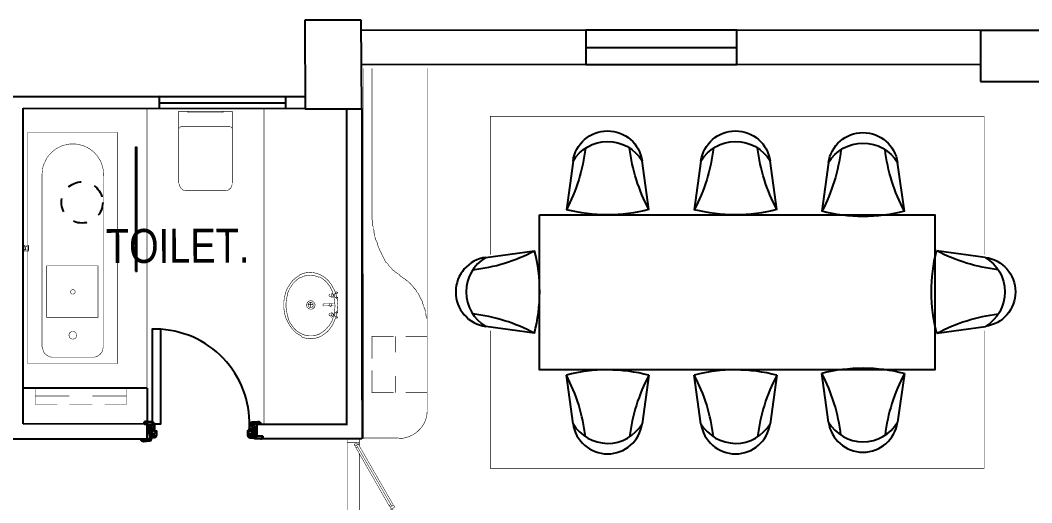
# Model space of a CAD drawing. Header units: metres. Extents: x 190.7 to 215.7, y -121.3 to -111.6.
# Drawn here: x 202.7 to 210.05, y -115.3 to -111.79 of the extents above; entities that cross this region are included whole.
import ezdxf

# ---------------------------------------------------------------- set-up
doc = ezdxf.new("R2010")
doc.units = ezdxf.units.M
doc.header["$LTSCALE"] = 0.4
doc.header["$MEASUREMENT"] = 0
doc.linetypes.add('DASHED2', pattern=[0.375, 0.25, -0.125])
for name, color, linetype in [('1wall', 1, 'Continuous'), ('2furni', 3, 'Continuous'), ('_DIM', 2, 'Continuous'), ('ISLAK', 6, 'Continuous'), ('P', 5, 'Continuous'), ('Windows', 4, 'Continuous')]:
    doc.layers.add(name, color=color, linetype=linetype)
doc.styles.add('HELV', font='HELV')

# ---------------------------------------------------------------- blocks, each defined once
blk = doc.blocks.new('wssa')
at = {"layer": '2furni', "const_width": 0.00409}
for points in [[(82.2668, 125.6609), (81.8783, 125.6609), (81.8783, 125.1367)], [(82.1998, 125.6523), (82.1998, 125.6609), (81.9454, 125.6609), (81.9454, 125.6523), (82.1998, 125.6523)], [(82.2668, 125.1367), (82.2668, 125.6609)], [(81.8973, 125.5491), (81.8887, 125.5475), (81.8835, 125.5371)], [(82.2496, 125.5491), (81.8956, 125.5491)], [(82.2668, 125.5354), (82.2634, 125.5423), (82.2547, 125.5491)], [(81.8783, 125.5371), (81.8783, 125.1367)], [(82.2668, 125.1367), (82.2668, 125.5371)], [(81.8835, 125.1349), (81.8852, 125.1195), (81.8887, 125.1092), (81.8938, 125.1023), (81.9007, 125.0954), (81.9093, 125.0885), (81.9196, 125.0851), (81.93, 125.0834)], [(81.8835, 125.1349), (81.8852, 125.1195), (81.8887, 125.1092), (81.8938, 125.1023), (81.9007, 125.0954), (81.9093, 125.0885), (81.9196, 125.0851), (81.93, 125.0834)], [(82.2153, 125.0834), (82.2307, 125.0851), (82.2393, 125.0885), (82.2479, 125.0954), (82.2547, 125.1023), (82.2599, 125.1092), (82.2634, 125.1195), (82.2668, 125.1297)], [(82.2153, 125.0834), (82.2307, 125.0851), (82.2393, 125.0885), (82.2479, 125.0954), (82.2547, 125.1023), (82.2599, 125.1092), (82.2634, 125.1195), (82.2668, 125.1297)], [(81.9316, 125.0868), (82.2135, 125.0868)], [(81.9316, 125.0868), (82.2135, 125.0868)]]:
    blk.add_lwpolyline(points, dxfattribs=at)
blk = doc.blocks.new('eds')
at = {"layer": '2furni', "const_width": 0.00409}
for points in [[(81.6558, 123.4248), (81.6558, 125.6609)], [(80.7027, 125.4667), (80.7027, 123.6224), (81.4212, 123.6224), (81.4212, 125.4667), (80.7027, 125.4667)], [(80.7027, 125.4667), (81.4212, 125.4667), (81.4212, 123.6224), (80.7027, 123.6224), (80.7027, 125.4667)], [(81.3095, 125.1212), (81.3095, 125.1297), (81.3095, 125.147), (81.3077, 125.1641), (81.3043, 125.1796), (81.3009, 125.1951), (81.2957, 125.2105), (81.2906, 125.226), (81.2836, 125.2415), (81.2751, 125.2552), (81.2665, 125.269), (81.2579, 125.2827), (81.2458, 125.2948), (81.2356, 125.3068), (81.2235, 125.3171), (81.2098, 125.3274), (81.196, 125.3378), (81.1891, 125.3412), (81.1823, 125.3463), (81.1668, 125.3532), (81.1513, 125.3601), (81.1358, 125.3653), (81.1204, 125.3687), (81.1049, 125.3722), (81.0878, 125.3756), (81.0723, 125.3756), (81.0551, 125.3756), (81.0397, 125.3756), (81.0242, 125.3722), (81.007, 125.3687), (80.9915, 125.3653), (80.976, 125.3601), (80.9605, 125.3532), (80.9468, 125.3463), (80.9382, 125.3412), (80.9313, 125.3378), (80.9176, 125.3274), (80.9056, 125.3171), (80.8935, 125.3068), (80.8815, 125.2948), (80.8712, 125.2827), (80.8609, 125.269), (80.8523, 125.2552), (80.8455, 125.2415), (80.8385, 125.226), (80.8316, 125.2105), (80.8265, 125.1951), (80.823, 125.1796), (80.8214, 125.1641), (80.8196, 125.147), (80.8179, 125.1297), (80.8179, 125.1212)], [(80.8179, 125.1247), (80.8179, 123.7548)], [(81.3061, 123.7548), (81.3061, 125.1247)], [(80.6821, 124.5351), (80.6615, 124.5351)], [(80.6821, 124.5626), (80.6667, 124.5626)], [(80.6821, 124.5557), (80.6667, 124.5557)], [(80.6821, 124.5299), (80.6667, 124.5299)], [(80.6821, 124.5213), (80.6667, 124.5213)], [(80.6821, 124.5506), (80.6821, 124.5626)], [(80.6821, 124.5506), (80.6821, 124.5626)], [(80.6821, 124.5506), (80.6821, 124.5386)], [(80.6821, 124.5386), (80.6821, 124.5506)], [(80.6821, 124.5351), (80.6821, 124.5213)], [(80.6821, 124.5213), (80.6821, 124.5351)], [(80.7114, 124.5678), (80.6873, 124.5678)], [(80.7027, 124.5557), (80.6873, 124.5557)], [(80.6873, 124.5299), (80.6873, 124.5386), (80.6873, 124.5506)], [(80.6873, 124.5213), (80.7114, 124.5213)], [(80.6941, 124.5557), (80.7027, 124.5557)], [(80.6941, 124.5299), (80.7027, 124.5299)], [(80.7027, 124.5299), (80.7027, 124.5557)], [(80.7079, 124.5299), (80.7079, 124.5591)], [(80.7114, 124.5591), (80.7114, 124.5678)], [(80.7114, 124.5591), (80.7114, 124.5506), (80.7114, 124.542)], [(80.7114, 124.5557), (80.7114, 124.542), (80.7114, 124.5299)], [(80.7114, 124.542), (80.7114, 124.5299)], [(80.7114, 124.5299), (80.7114, 124.5213)], [(80.7114, 124.5213), (80.7114, 124.5299)], [(81.2647, 124.4027), (81.2647, 123.9903), (80.8557, 123.9903), (80.8557, 124.4027), (81.2647, 124.4027)], [(81.0637, 124.1759), (81.074, 124.1793), (81.0791, 124.1845), (81.0826, 124.1896), (81.0826, 124.1982), (81.0791, 124.2051), (81.074, 124.2103), (81.0671, 124.2119), (81.0602, 124.2119), (81.0534, 124.2103), (81.0482, 124.2051), (81.0465, 124.1982), (81.0465, 124.1896), (81.0482, 124.1845), (81.0534, 124.1793), (81.0602, 124.1759)], [(81.0637, 123.8166), (81.074, 123.8184), (81.0843, 123.8235), (81.0912, 123.8321), (81.0946, 123.8442), (81.093, 123.8562), (81.0878, 123.8665), (81.0791, 123.8751), (81.0671, 123.8785), (81.0551, 123.8768), (81.0448, 123.8717), (81.0361, 123.8631), (81.0327, 123.851), (81.0345, 123.839), (81.0397, 123.8287), (81.05, 123.8201), (81.0602, 123.8166)], [(80.823, 123.7531), (80.823, 123.7444), (80.8265, 123.729), (80.8316, 123.7135), (80.8403, 123.7016), (80.8523, 123.6912), (80.8644, 123.6826), (80.8798, 123.6757), (80.8952, 123.6723), (80.9038, 123.6723)], [(81.2253, 123.6723), (81.2339, 123.6723), (81.2493, 123.6757), (81.2631, 123.6826), (81.2768, 123.6912), (81.2872, 123.7016), (81.2957, 123.7135), (81.3026, 123.729), (81.3043, 123.7444), (81.3061, 123.7531)], [(80.9004, 123.6723), (81.2235, 123.6723)]]:
    blk.add_lwpolyline(points, dxfattribs=at)
blk = doc.blocks.new('egfdfd')
at = {"layer": '2furni', "const_width": 0.00409}
for points in [[(80.9348, 123.3045), (80.7733, 123.3045), (80.7733, 123.4248)], [(81.4366, 123.4248), (81.4366, 123.3045), (81.2768, 123.3045)], [(80.7733, 123.3664), (81.0208, 123.3664)], [(81.1891, 123.3664), (81.4366, 123.3664)], [(81.1891, 123.3045), (81.0208, 123.3045)]]:
    blk.add_lwpolyline(points, dxfattribs=at)
blk = doc.blocks.new('fdr4')
at = {"layer": 'P', "color": 3, "const_width": 0.042}
for points in [[(78.59, -48.796), (78.766, -48.725), (83.917, -45.762)], [(78.837, -48.884), (83.881, -45.974), (84.005, -45.886)], [(83.917, -45.762), (84.093, -45.621)], [(83.917, -45.762), (84.005, -45.886)], [(84.005, -45.886), (84.093, -46.044)], [(84.093, -46.044), (84.269, -45.921), (84.093, -45.621)], [(84.428, -45.621), (84.269, -45.921)], [(84.481, -45.886), (84.393, -46.044)], [(84.428, -45.621), (84.552, -45.762)], [(84.552, -45.762), (84.481, -45.886)], [(84.481, -45.886), (84.64, -45.974)], [(84.552, -45.762), (89.773, -48.725), (90.196, -48.972)], [(78.925, -49.008), (79.436, -48.725), (83.97, -46.132)], [(83.97, -46.132), (83.881, -45.974)], [(83.97, -46.132), (84.093, -46.044)], [(84.393, -46.044), (84.269, -45.921)], [(84.393, -46.044), (84.552, -46.132), (89.085, -48.725), (89.896, -49.184)], [(84.552, -46.132), (84.64, -45.974)], [(84.64, -45.974), (89.984, -49.061), (90.108, -49.149)], [(78.466, -48.725), (78.131, -48.725)], [(78.131, -48.725), (78.131, -49.784), (78.466, -49.784)], [(78.766, -48.725), (78.466, -48.725)], [(78.466, -48.725), (78.466, -48.884)], [(78.466, -49.784), (78.466, -48.937), (78.59, -48.796)], [(78.466, -48.884), (78.625, -49.184)], [(78.59, -48.796), (78.678, -48.972), (78.837, -48.884)], [(78.766, -49.096), (78.625, -49.184)], [(78.678, -48.972), (78.766, -49.096)], [(78.766, -49.096), (78.925, -49.008)], [(78.925, -49.008), (78.837, -48.884)], [(89.085, -48.725), (79.436, -48.725)], [(90.355, -48.725), (89.773, -48.725)], [(89.896, -49.184), (89.984, -49.061)], [(89.896, -49.184), (90.02, -49.272)], [(90.108, -49.149), (90.02, -49.272)], [(90.196, -49.36), (90.02, -49.272)], [(90.196, -48.972), (90.108, -49.149)], [(90.196, -48.972), (90.355, -49.061)], [(90.196, -49.36), (90.355, -49.061)], [(90.355, -49.784), (90.69, -49.784), (90.69, -48.725), (90.355, -48.725), (90.355, -49.784)], [(78.466, -49.784), (90.69, -49.784)]]:
    blk.add_lwpolyline(points, dxfattribs=at)
blk = doc.blocks.new('CHAIR1')
for p, q in [((-392.6, -750), (-328.8, -286.8)), ((329.2, -286.5), (393.6, -750))]:
    blk.add_line(p, q)
for centre, radius, start, end in [((0.2, -332.1), 332.1, 7.90716, 172.16125), ((-1855.9, 26.8), 1656.7, 332.03939, 353.41606), ((0.3, -483.3), 383.3, 30.90207, 149.16634), ((1856.9, 26.8), 1656.7, 186.58394, 207.96061), ((0.5, 770.2), 1570.2, 255.50197, 284.49803)]:
    blk.add_arc(centre, radius, start, end)
blk = doc.blocks.new('3')
at = {"layer": '2furni', "const_width": 0.00409}
for points in [[(225.6788, -129.6049), (225.6788, -128.5995), (222.09, -128.5995), (222.09, -129.6049)], [(222.09, -130.1583), (222.09, -131.1603), (225.6788, -131.1603), (225.6788, -130.1583)]]:
    blk.add_lwpolyline(points, dxfattribs=at)
at = {"layer": '2furni'}
blk.add_lwpolyline([(222.4475, -129.3161), (225.3196, -129.3161), (225.3196, -130.4436), (222.4475, -130.4436)], close=True, dxfattribs=at)
for p, xscale, yscale, zscale, rotation in [((222.9419, -128.705), -0.0007631918171732, 0.0007631918169827, 0.0007631918169799, 0.121143730270159), ((223.8718, -128.705), -0.0007631918171732, 0.0007631918169827, 0.0007631918169799, 0.121143730270159), ((224.7981, -128.7166), -0.0007631918171732, 0.0007631918169827, 0.0007631918169799, 0.121143730270159), ((221.8387, -129.8758), 0.0007631918171732, 0.0007631918171732, 0.0007631918171732, 89.8788562697298), ((225.9061, -129.8758), -0.0007631918171732, 0.0007631918169827, 0.0007631918169799, 270.1211437302703), ((222.9419, -131.0542), 0.0007631918171732, 0.0007631918171732, 0.0007631918171732, 179.8788562697299), ((223.8718, -131.0542), 0.0007631918171732, 0.0007631918171732, 0.0007631918171732, 179.8788562697299), ((224.7981, -131.0425), 0.0007631918171732, 0.0007631918171732, 0.0007631918171732, 179.8788562697299)]:
    blk.add_blockref('CHAIR1', p, dxfattribs=dict(at, xscale=xscale, yscale=yscale, zscale=zscale, rotation=rotation))

msp = doc.modelspace()

# ---------------------------------------------------------------- hatches: boundary and pattern name
at = {"layer": '1wall'}
h = msp.add_hatch(dxfattribs=at)
h.set_pattern_fill('WOOD2', color=5, scale=0.01, style=0)
h.set_pattern_definition([(71.5651, (245.6135738, -110.572963), (0.009999984, 0.0200000043), [0.00379473, -0.02782804]), (40.6013, (245.6147738, -110.5693629), (0.0599999902, 0.0500000042), [0.00184391, -0.09035154]), (43.1524, (245.60617377, -110.56816286), (0.1499999754, 0.1400000283), [0.00438634, -0.21493078]), (70.0169, (245.6093738, -110.5651629), (0.0299999945, 0.0800000066), [0.00234094, -0.11470606]), (90, (245.610174, -110.572963), (0.01, 0.01), [0.002, -0.008]), (61.5571, (245.61017377, -110.57096286), (-0.0699999384, -0.1300000377), [0.00545894, -0.26748794]), (95.7106, (245.6127738, -110.5661629), (0.0100000131, -0.0899999942), [0.00200998, -0.09848878]), (50.1944, (245.6125738, -110.5641629), (-0.0400000243, -0.0499999806), [0.00156205, -0.07654045])])
h.paths.add_polyline_path([(203.654, -114.8208), (203.642, -114.8208), (203.642, -114.8336), (203.654, -114.8336)])
h = msp.add_hatch(dxfattribs=at)
h.set_pattern_fill('WOOD2', color=5, scale=0.01, style=0)
h.set_pattern_definition([(108.4349, (162.4304262, -110.572963), (-0.009999984, 0.0200000043), [0.00379473, -0.02782804]), (139.3987, (162.4292262, -110.5693629), (-0.0599999902, 0.0500000042), [0.00184391, -0.09035154]), (136.8476, (162.43782623, -110.56816286), (-0.1499999754, 0.1400000283), [0.00438634, -0.21493078]), (109.9831, (162.4346262, -110.5651629), (-0.0299999945, 0.0800000066), [0.00234094, -0.11470606]), (90, (162.433826, -110.572963), (-0.01, 0.01), [0.002, -0.008]), (118.4429, (162.43382623, -110.57096286), (0.0699999384, -0.1300000377), [0.00545894, -0.26748794]), (84.2894, (162.4312262, -110.5661629), (-0.0100000131, -0.0899999942), [0.00200998, -0.09848878]), (129.8056, (162.4314262, -110.5641629), (0.0400000243, -0.0499999806), [0.00156205, -0.07654045])])
h.paths.add_polyline_path([(204.39, -114.8208), (204.402, -114.8208), (204.402, -114.8136), (204.39, -114.8136)])

# ---------------------------------------------------------------- linework, layer by layer
at = {"layer": '1wall', "color": 1}
for p, q in [((205.1789, -111.787), (204.7689, -111.787)), ((204.7689, -111.787), (204.7718, -112.4317)), ((205.1818, -112.4317), (205.1789, -111.787)), ((213.6195, -111.8629), (205.1791, -111.8587)), ((210.1289, -111.8619), (209.6789, -111.8619)), ((209.6789, -111.8619), (209.6789, -112.232)), ((209.6789, -112.1117), (205.1789, -112.1087)), ((209.6789, -112.232), (210.1289, -112.232)), ((204.7678, -112.3439), (196.5507, -112.3439)), ((202.722, -112.427), (204.7678, -112.4284)), ((204.7718, -112.4317), (205.1818, -112.4317)), ((205.0718, -112.4271), (205.0718, -114.4466)), ((205.1818, -112.4304), (205.1818, -114.5505))]:
    msp.add_line(p, q, dxfattribs=at)
at = {"layer": '1wall'}
for p, q in [((202.722, -114.7226), (202.722, -112.427)), ((205.0718, -112.4271), (205.0718, -114.7335)), ((205.1818, -112.4304), (205.1842, -114.8322)), ((203.622, -114.4643), (202.722, -114.4643)), ((203.622, -114.4643), (203.622, -114.7217)), ((202.722, -114.7226), (203.622, -114.7217)), ((205.0718, -114.7283), (204.422, -114.7283)), ((202.4706, -114.8336), (203.622, -114.8336)), ((203.642, -114.8336), (203.654, -114.8336)), ((205.1818, -114.8322), (204.4642, -114.833))]:
    msp.add_line(p, q, dxfattribs=at)
at = {"layer": '1wall', "color": 5}
for p, q in [((203.622, -114.7258), (203.642, -114.8136)), ((203.622, -114.8136), (203.642, -114.7258)), ((204.422, -114.7258), (204.402, -114.8136)), ((204.422, -114.8136), (204.402, -114.7258))]:
    msp.add_line(p, q, dxfattribs=at)
at = {"layer": '1wall', "color": 5, "linetype": 'ByBlock'}
for p, q in [((203.6451, -114.8086), (203.6598, -114.7258)), ((204.3989, -114.8086), (204.3842, -114.7258)), ((203.6472, -114.8133), (203.677, -114.7421)), ((203.6544, -114.8203), (203.692, -114.8033)), ((203.6552, -114.8143), (203.692, -114.7821)), ((204.3888, -114.8143), (204.352, -114.7821)), ((204.3896, -114.8203), (204.352, -114.8033)), ((204.3968, -114.8133), (204.367, -114.7421))]:
    msp.add_line(p, q, dxfattribs=at)
at = {"layer": '1wall', "color": 5}
for points in [[(203.6724, -114.7258), (203.6724, -114.7222, 0.399878), (203.6588, -114.7093), (203.6176, -114.7059, 0.429068), (203.5979, -114.7213), (203.5979, -114.7258)], [(204.3716, -114.7258), (204.3716, -114.7222, -0.399878), (204.3852, -114.7093), (204.4264, -114.7059, -0.429068), (204.4461, -114.7213), (204.4461, -114.7258)], [(203.653, -114.8336), (203.653, -114.8372, -0.399878), (203.6395, -114.8501), (203.5983, -114.8535, -0.429068), (203.5785, -114.8381), (203.5785, -114.8336)], [(204.391, -114.8136), (204.391, -114.8172, 0.399878), (204.4045, -114.8301), (204.4457, -114.8335, 0.429068), (204.4655, -114.8181), (204.4655, -114.8136)]]:
    msp.add_lwpolyline(points, format="xyb", dxfattribs=at)
for points in [[(203.6674, -114.7258), (203.6674, -114.7224, 0.402433), (203.6587, -114.7143), (203.6171, -114.7109, 0.427265), (203.6029, -114.7216), (203.6029, -114.7258)], [(203.654, -114.8258), (203.654, -114.8208), (203.642, -114.8208), (203.642, -114.8208), (203.642, -114.7258), (203.677, -114.7258), (203.677, -114.7758), (203.692, -114.7758), (203.692, -114.8088), (203.6885, -114.8088), (203.6885, -114.8163), (203.6869, -114.8163, -0.414214), (203.6825, -114.8207), (203.6825, -114.8223), (203.675, -114.8223), (203.675, -114.8258)], [(204.39, -114.8258), (204.39, -114.8208), (204.402, -114.8208), (204.402, -114.8208), (204.402, -114.7258), (204.367, -114.7258), (204.367, -114.7758), (204.352, -114.7758), (204.352, -114.8088), (204.3555, -114.8088), (204.3555, -114.8163), (204.3571, -114.8163, 0.414214), (204.3615, -114.8207), (204.3615, -114.8223), (204.369, -114.8223), (204.369, -114.8258)], [(204.3766, -114.7258), (204.3766, -114.7224, -0.402433), (204.3853, -114.7143), (204.4269, -114.7109, -0.427265), (204.4411, -114.7216), (204.4411, -114.7258)], [(203.648, -114.8336), (203.648, -114.8371, -0.402433), (203.6393, -114.8451), (203.5977, -114.8486, -0.427265), (203.5835, -114.8379), (203.5835, -114.8336)], [(204.396, -114.8136), (204.396, -114.8171, 0.402433), (204.4047, -114.8251), (204.4463, -114.8286, 0.427265), (204.4605, -114.8179), (204.4605, -114.8136)]]:
    msp.add_lwpolyline(points, format="xyb", close=True, dxfattribs=at)
for points in [[(203.622, -114.7258), (203.642, -114.7258), (203.642, -114.8336), (203.622, -114.8336)], [(204.422, -114.7258), (204.402, -114.7258), (204.402, -114.8136), (204.422, -114.8136)], [(203.654, -114.8208), (203.642, -114.8208), (203.642, -114.8336), (203.654, -114.8336)], [(204.39, -114.8208), (204.402, -114.8208), (204.402, -114.8136), (204.39, -114.8136)]]:
    msp.add_lwpolyline(points, close=True, dxfattribs=at)
at = {"layer": '1wall', "color": 5, "linetype": 'ByBlock'}
msp.add_circle((203.6776, -114.7234), 0.00245, dxfattribs=at)
at = {"layer": '1wall', "color": 5}
msp.add_arc((203.6776, -114.7234), 0.6894, 355.63672, 86.19032, dxfattribs=at)
at = {"layer": '1wall', "color": 5, "linetype": 'ByBlock'}
for centre, radius, start, end in [((203.642, -114.8258), 0.0927, 67.82335, 90), ((204.402, -114.8258), 0.0927, 90, 112.17665), ((203.642, -114.8258), 0.0907, 67.30679, 90), ((203.642, -114.8258), 0.071, 60.48256, 90), ((203.642, -114.8258), 0.0607, 34.55165, 90), ((203.642, -114.8258), 0.0388, 5.24761, 90), ((203.642, -114.8258), 0.0329, 360, 90), ((204.402, -114.8258), 0.0607, 90, 145.44835), ((204.402, -114.8258), 0.0388, 90, 174.75239), ((204.402, -114.8258), 0.0907, 90, 112.69321), ((204.402, -114.8258), 0.071, 90, 119.51744), ((204.402, -114.8258), 0.0329, 90, 180), ((203.642, -114.8258), 0.0175, 0, 90), ((203.642, -114.8258), 0.0136, 0, 90), ((204.402, -114.8258), 0.0175, 90, 180), ((204.402, -114.8258), 0.0136, 90, 180)]:
    msp.add_arc(centre, radius, start, end, dxfattribs=at)
at = {"layer": '2furni', "const_width": 0.00409}
for points in [[(205.1951, -112.1365), (205.1951, -114.8264), (205.4512, -114.8264)], [(205.257, -112.1365), (205.257, -113.1472), (205.257, -113.1764), (205.257, -113.1918), (205.257, -113.2091), (205.257, -113.221), (205.257, -113.2297), (205.257, -113.2383), (205.2622, -113.2503), (205.2622, -113.2589), (205.2622, -113.2658), (205.2622, -113.2743), (205.2622, -113.2829), (205.2656, -113.2916), (205.2656, -113.3002), (205.2656, -113.307), (205.2708, -113.3156), (205.2708, -113.3242), (205.2708, -113.3328), (205.2742, -113.3414), (205.2742, -113.3483), (205.2776, -113.3569), (205.2776, -113.3655), (205.2827, -113.374), (205.2827, -113.3826), (205.2862, -113.3895), (205.2913, -113.3981), (205.2948, -113.4067), (205.2948, -113.4153), (205.2982, -113.4239), (205.3034, -113.4359), (205.3068, -113.4445), (205.312, -113.4566), (205.3154, -113.4651), (205.3189, -113.4721), (205.3241, -113.4806), (205.3275, -113.4892), (205.3326, -113.4978), (205.336, -113.5064), (205.3395, -113.5133), (205.3446, -113.5218), (205.348, -113.5304), (205.3532, -113.5391), (205.3567, -113.5477), (205.3653, -113.5545), (205.3738, -113.5631), (205.3773, -113.5717), (205.3859, -113.5803), (205.3945, -113.5889), (205.4013, -113.5958), (205.4065, -113.6044), (205.4151, -113.6095), (205.422, -113.613), (205.4271, -113.6215), (205.4357, -113.6249), (205.4426, -113.6301), (205.4564, -113.637), (205.4598, -113.6456), (205.4718, -113.6542), (205.4839, -113.6628), (205.4976, -113.6714), (205.5045, -113.6782), (205.5131, -113.6834), (205.5217, -113.692), (205.5302, -113.6989), (205.5388, -113.7075), (205.5457, -113.716), (205.5543, -113.7247), (205.5595, -113.7333), (205.5664, -113.7401), (205.575, -113.7487), (205.5801, -113.7574), (205.5835, -113.7659), (205.5921, -113.7745), (205.5955, -113.7814), (205.6007, -113.79), (205.6042, -113.7986), (205.6076, -113.8071), (205.6128, -113.8157), (205.6162, -113.8226), (205.6213, -113.8312), (205.6248, -113.8398), (205.6248, -113.8485), (205.6283, -113.857), (205.6334, -113.8639), (205.6334, -113.8724), (205.6368, -113.8811), (205.642, -113.8897), (205.642, -113.8983), (205.6454, -113.9052), (205.6454, -113.9189), (205.6488, -113.9257), (205.6488, -113.9395), (205.654, -113.9464), (205.6574, -113.9601), (205.6574, -112.1365)], [(205.0718, -114.7283), (204.472, -114.7283), (204.472, -112.4283), (204.7609, -112.4283), (204.7676, -112.4317), (205.0718, -112.4317), (205.0718, -114.7283)], [(205.257, -113.0268), (205.257, -113.1472)], [(204.8019, -113.6215), (204.7934, -113.6232), (204.7744, -113.6249), (204.7555, -113.6301), (204.7383, -113.6369), (204.7297, -113.6421)], [(204.8019, -113.6215), (204.7934, -113.6232), (204.7744, -113.6249), (204.7555, -113.6301), (204.7383, -113.6369), (204.7297, -113.6421)], [(204.8759, -113.6369), (204.8672, -113.6335), (204.8501, -113.6283), (204.8312, -113.6232), (204.8123, -113.6215), (204.8019, -113.6215)], [(204.8759, -113.6369), (204.8672, -113.6335), (204.8501, -113.6283), (204.8312, -113.6232), (204.8123, -113.6215), (204.8019, -113.6215)], [(204.6662, -113.7005), (204.6593, -113.7091), (204.6473, -113.728), (204.637, -113.7469), (204.63, -113.7658), (204.6266, -113.7762)], [(204.6662, -113.7005), (204.6593, -113.7091), (204.6473, -113.728), (204.637, -113.7469), (204.63, -113.7658), (204.6266, -113.7762)], [(204.6799, -113.7075), (204.6748, -113.716), (204.6627, -113.7332), (204.6541, -113.7504), (204.6455, -113.7693), (204.6421, -113.7779)], [(204.6799, -113.7075), (204.6748, -113.716), (204.6627, -113.7332), (204.6541, -113.7504), (204.6455, -113.7693), (204.6421, -113.7779)], [(204.7297, -113.6438), (204.7211, -113.649), (204.704, -113.661), (204.6868, -113.6747), (204.673, -113.6902), (204.6662, -113.6988)], [(204.7297, -113.6438), (204.7211, -113.649), (204.704, -113.661), (204.6868, -113.6747), (204.673, -113.6902), (204.6662, -113.6988)], [(204.7401, -113.6558), (204.7315, -113.661), (204.716, -113.6713), (204.7005, -113.685), (204.6868, -113.6988), (204.6799, -113.7057)], [(204.7401, -113.6558), (204.7315, -113.661), (204.716, -113.6713), (204.7005, -113.685), (204.6868, -113.6988), (204.6799, -113.7057)], [(204.8053, -113.6421), (204.7968, -113.6438), (204.7796, -113.6456), (204.7624, -113.649), (204.747, -113.6558), (204.7383, -113.6593)], [(204.8053, -113.6421), (204.7968, -113.6438), (204.7796, -113.6456), (204.7624, -113.649), (204.747, -113.6558), (204.7383, -113.6593)], [(204.8724, -113.6576), (204.8638, -113.6542), (204.8483, -113.649), (204.8312, -113.6438), (204.814, -113.6421), (204.8053, -113.6421)], [(204.8724, -113.6576), (204.8638, -113.6542), (204.8483, -113.649), (204.8312, -113.6438), (204.814, -113.6421), (204.8053, -113.6421)], [(204.9342, -113.7023), (204.9291, -113.6954), (204.9153, -113.6816), (204.8999, -113.6696), (204.8827, -113.6576), (204.8741, -113.6542)], [(204.9342, -113.7023), (204.9291, -113.6954), (204.9153, -113.6816), (204.8999, -113.6696), (204.8827, -113.6576), (204.8741, -113.6542)], [(204.9446, -113.6886), (204.9378, -113.6799), (204.9223, -113.6661), (204.905, -113.6524), (204.8861, -113.6421), (204.8775, -113.6369)], [(204.9446, -113.6886), (204.9378, -113.6799), (204.9223, -113.6661), (204.905, -113.6524), (204.8861, -113.6421), (204.8775, -113.6369)], [(204.9738, -113.7727), (204.9704, -113.7624), (204.9617, -113.7453), (204.9532, -113.728), (204.9412, -113.7109), (204.9342, -113.7023)], [(204.9738, -113.7727), (204.9704, -113.7624), (204.9617, -113.7453), (204.9532, -113.728), (204.9412, -113.7109), (204.9342, -113.7023)], [(204.9875, -113.7624), (204.9841, -113.7521), (204.9738, -113.7332), (204.9635, -113.7143), (204.9515, -113.6971), (204.9446, -113.6886)], [(204.9875, -113.7624), (204.9841, -113.7521), (204.9738, -113.7332), (204.9635, -113.7143), (204.9515, -113.6971), (204.9446, -113.6886)], [(204.6284, -113.7744), (204.6249, -113.7865), (204.6197, -113.8088), (204.6163, -113.8329), (204.6163, -113.8569), (204.6163, -113.869)], [(204.6284, -113.7744), (204.6249, -113.7865), (204.6197, -113.8088), (204.6163, -113.8329), (204.6163, -113.8569), (204.6163, -113.869)], [(204.6455, -113.7762), (204.6421, -113.7882), (204.637, -113.8088), (204.6335, -113.8312), (204.6318, -113.8518), (204.6318, -113.8638)], [(204.6455, -113.7762), (204.6421, -113.7882), (204.637, -113.8088), (204.6335, -113.8312), (204.6318, -113.8518), (204.6318, -113.8638)], [(204.9549, -113.7796), (204.9463, -113.7831), (204.9445, -113.7916), (204.9497, -113.7985), (204.9566, -113.8002), (204.9634, -113.7951), (204.9652, -113.7865), (204.96, -113.7813)], [(204.9549, -113.7796), (204.9463, -113.7831), (204.9445, -113.7916), (204.9497, -113.7985), (204.9566, -113.8002), (204.9634, -113.7951), (204.9652, -113.7865), (204.96, -113.7813)], [(204.9721, -113.7847), (204.9704, -113.7779), (204.9618, -113.7727)], [(204.9721, -113.7847), (204.9704, -113.7779), (204.9618, -113.7727)], [(204.9875, -113.8603), (204.9858, -113.8484), (204.9841, -113.8277), (204.9807, -113.8054), (204.9756, -113.7847), (204.9721, -113.7744)], [(204.9875, -113.8603), (204.9858, -113.8484), (204.9841, -113.8277), (204.9807, -113.8054), (204.9756, -113.7847), (204.9721, -113.7744)], [(204.9961, -113.771), (204.9893, -113.7744), (204.9841, -113.7813)], [(204.9961, -113.771), (204.9893, -113.7744), (204.9841, -113.7813)], [(205.0082, -113.8535), (205.0065, -113.8414), (205.0047, -113.8191), (204.9996, -113.7951), (204.9927, -113.7727), (204.9893, -113.7607)], [(205.0082, -113.8535), (205.0065, -113.8414), (205.0047, -113.8191), (204.9996, -113.7951), (204.9927, -113.7727), (204.9893, -113.7607)], [(205.0013, -113.7624), (204.9945, -113.7676), (204.9979, -113.7744), (205.0047, -113.7744), (205.0082, -113.7676), (205.0013, -113.7624)], [(205.0013, -113.7624), (204.9945, -113.7676), (204.9979, -113.7744), (205.0047, -113.7744), (205.0082, -113.7676), (205.0013, -113.7624)], [(204.783, -113.8707), (204.7882, -113.8792), (204.7968, -113.8862), (204.8088, -113.8896), (204.8208, -113.8896), (204.8312, -113.8827), (204.8397, -113.8742), (204.8431, -113.8621), (204.8415, -113.8501), (204.8346, -113.8398), (204.826, -113.8312), (204.814, -113.8277), (204.8019, -113.8294), (204.7916, -113.8363), (204.7848, -113.8449), (204.7813, -113.8569), (204.7813, -113.869)], [(204.783, -113.8707), (204.7882, -113.8792), (204.7968, -113.8862), (204.8088, -113.8896), (204.8208, -113.8896), (204.8312, -113.8827), (204.8397, -113.8742), (204.8431, -113.8621), (204.8415, -113.8501), (204.8346, -113.8398), (204.826, -113.8312), (204.814, -113.8277), (204.8019, -113.8294), (204.7916, -113.8363), (204.7848, -113.8449), (204.7813, -113.8569), (204.7813, -113.869)], [(204.7951, -113.8673), (204.8019, -113.8758), (204.8088, -113.8776), (204.8157, -113.8776), (204.8226, -113.8742), (204.8277, -113.869), (204.8294, -113.8621), (204.8294, -113.8553), (204.8277, -113.8484), (204.8226, -113.8432), (204.8157, -113.8414), (204.8071, -113.8414), (204.8002, -113.8432), (204.7951, -113.8484), (204.7934, -113.8553), (204.7934, -113.8638)], [(204.7951, -113.8673), (204.8019, -113.8758), (204.8088, -113.8776), (204.8157, -113.8776), (204.8226, -113.8742), (204.8277, -113.869), (204.8294, -113.8621), (204.8294, -113.8553), (204.8277, -113.8484), (204.8226, -113.8432), (204.8157, -113.8414), (204.8071, -113.8414), (204.8002, -113.8432), (204.7951, -113.8484), (204.7934, -113.8553), (204.7934, -113.8638)], [(204.8088, -113.8363), (204.8088, -113.8776)], [(204.8088, -113.8363), (204.8088, -113.8776)], [(204.9102, -113.8484), (204.9016, -113.8535), (204.8999, -113.8621), (204.905, -113.8673)], [(204.9102, -113.8484), (204.9016, -113.8535), (204.8999, -113.8621), (204.905, -113.8673)], [(204.9085, -113.8484), (204.979, -113.8484)], [(204.9085, -113.8484), (204.979, -113.8484)], [(204.9549, -113.8484), (204.9463, -113.8535), (204.9445, -113.8621), (204.9497, -113.8673), (204.9566, -113.869), (204.9634, -113.8655), (204.9652, -113.8569), (204.96, -113.8501)], [(204.9549, -113.8484), (204.9463, -113.8535), (204.9445, -113.8621), (204.9497, -113.8673), (204.9566, -113.869), (204.9634, -113.8655), (204.9652, -113.8569), (204.96, -113.8501)], [(204.96, -113.8071), (204.9669, -113.8036), (204.9721, -113.7968)], [(204.96, -113.8071), (204.9669, -113.8036), (204.9721, -113.7968)], [(204.9807, -113.7831), (204.9738, -113.7882), (204.9772, -113.7951), (204.9841, -113.7951), (204.9875, -113.7882), (204.9807, -113.7831)], [(204.9807, -113.7831), (204.9738, -113.7882), (204.9772, -113.7951), (204.9841, -113.7951), (204.9875, -113.7882), (204.9807, -113.7831)], [(204.9841, -113.7951), (204.9858, -113.8002), (204.9945, -113.8071)], [(204.9841, -113.7951), (204.9858, -113.8002), (204.9945, -113.8071)], [(205.0013, -113.8002), (204.9945, -113.8036), (204.9979, -113.8105), (205.0047, -113.8105), (205.0082, -113.8036), (205.0013, -113.8002)], [(205.0013, -113.8002), (204.9945, -113.8036), (204.9979, -113.8105), (205.0047, -113.8105), (205.0082, -113.8036), (205.0013, -113.8002)], [(204.9945, -113.948), (204.9979, -113.936), (205.003, -113.9136), (205.0065, -113.8896), (205.0082, -113.8655), (205.0082, -113.8535)], [(204.9945, -113.948), (204.9979, -113.936), (205.003, -113.9136), (205.0065, -113.8896), (205.0082, -113.8655), (205.0082, -113.8535)], [(204.6163, -113.869), (204.6163, -113.881), (204.6197, -113.9051), (204.6232, -113.9274), (204.63, -113.9498), (204.6335, -113.9618)], [(204.6163, -113.869), (204.6163, -113.881), (204.6197, -113.9051), (204.6232, -113.9274), (204.63, -113.9498), (204.6335, -113.9618)], [(204.6318, -113.8638), (204.6318, -113.8742), (204.6352, -113.8965), (204.6386, -113.9171), (204.6438, -113.9395), (204.6473, -113.9498)], [(204.6318, -113.8638), (204.6318, -113.8742), (204.6352, -113.8965), (204.6386, -113.9171), (204.6438, -113.9395), (204.6473, -113.9498)], [(204.8294, -113.8569), (204.7882, -113.8569)], [(204.8294, -113.8569), (204.7882, -113.8569)], [(204.979, -113.8655), (204.9085, -113.8655)], [(204.979, -113.8655), (204.9085, -113.8655)], [(204.9549, -113.9188), (204.9463, -113.924), (204.9445, -113.9309), (204.9497, -113.9377), (204.9566, -113.9395), (204.9634, -113.936), (204.9652, -113.9274), (204.96, -113.9206)], [(204.9549, -113.9188), (204.9463, -113.924), (204.9445, -113.9309), (204.9497, -113.9377), (204.9566, -113.9395), (204.9634, -113.936), (204.9652, -113.9274), (204.96, -113.9206)], [(204.9721, -113.924), (204.9704, -113.9188), (204.9618, -113.912)], [(204.9721, -113.924), (204.9704, -113.9188), (204.9618, -113.912)], [(204.9807, -113.924), (204.9738, -113.9274), (204.9772, -113.9343), (204.9841, -113.9343), (204.9875, -113.9274), (204.9807, -113.924)], [(204.9807, -113.924), (204.9738, -113.9274), (204.9772, -113.9343), (204.9841, -113.9343), (204.9875, -113.9274), (204.9807, -113.924)], [(204.9738, -113.9463), (204.9772, -113.936), (204.9824, -113.9136), (204.9858, -113.8931), (204.9875, -113.8707), (204.9875, -113.8603)], [(204.9738, -113.9463), (204.9772, -113.936), (204.9824, -113.9136), (204.9858, -113.8931), (204.9875, -113.8707), (204.9875, -113.8603)], [(204.9961, -113.912), (204.9893, -113.9154), (204.9841, -113.9222)], [(204.9961, -113.912), (204.9893, -113.9154), (204.9841, -113.9222)], [(205.0013, -113.9068), (204.9945, -113.912), (204.9979, -113.9188), (205.0047, -113.9188), (205.0082, -113.912), (205.0013, -113.9068)], [(205.0013, -113.9068), (204.9945, -113.912), (204.9979, -113.9188), (205.0047, -113.9188), (205.0082, -113.912), (205.0013, -113.9068)], [(204.6352, -113.96), (204.6386, -113.9703), (204.6489, -113.991), (204.6593, -114.0082), (204.673, -114.0271), (204.6799, -114.034)], [(204.6352, -113.96), (204.6386, -113.9703), (204.6489, -113.991), (204.6593, -114.0082), (204.673, -114.0271), (204.6799, -114.034)], [(204.6455, -113.9498), (204.6489, -113.96), (204.6559, -113.979), (204.6662, -113.9962), (204.6782, -114.0117), (204.6851, -114.0202)], [(204.6455, -113.9498), (204.6489, -113.96), (204.6559, -113.979), (204.6662, -113.9962), (204.6782, -114.0117), (204.6851, -114.0202)], [(204.9394, -114.0185), (204.9446, -114.0117), (204.9549, -113.9944), (204.9652, -113.9773), (204.9721, -113.9584), (204.9756, -113.948)], [(204.9394, -114.0185), (204.9446, -114.0117), (204.9549, -113.9944), (204.9652, -113.9773), (204.9721, -113.9584), (204.9756, -113.948)], [(204.9532, -114.0271), (204.9601, -114.0185), (204.9721, -113.9996), (204.9807, -113.9807), (204.9893, -113.96), (204.9927, -113.9498)], [(204.9532, -114.0271), (204.9601, -114.0185), (204.9721, -113.9996), (204.9807, -113.9807), (204.9893, -113.96), (204.9927, -113.9498)], [(204.96, -113.948), (204.9669, -113.9446), (204.9721, -113.936)], [(204.96, -113.948), (204.9669, -113.9446), (204.9721, -113.936)], [(204.9841, -113.9343), (204.9858, -113.9411), (204.9945, -113.9463)], [(204.9841, -113.9343), (204.9858, -113.9411), (204.9945, -113.9463)], [(205.0013, -113.9446), (204.9945, -113.948), (204.9979, -113.955), (205.0047, -113.955), (205.0082, -113.948), (205.0013, -113.9446)], [(205.0013, -113.9446), (204.9945, -113.948), (204.9979, -113.955), (205.0047, -113.955), (205.0082, -113.948), (205.0013, -113.9446)], [(205.6574, -114.6236), (205.6574, -113.9601)], [(204.6782, -114.0357), (204.6851, -114.0426), (204.7005, -114.058), (204.7177, -114.07), (204.7366, -114.0804), (204.7452, -114.0855)], [(204.6782, -114.0357), (204.6851, -114.0426), (204.7005, -114.058), (204.7177, -114.07), (204.7366, -114.0804), (204.7452, -114.0855)], [(204.6833, -114.0202), (204.6903, -114.0288), (204.704, -114.0426), (204.7194, -114.0546), (204.7366, -114.0649), (204.7452, -114.0684)], [(204.6833, -114.0202), (204.6903, -114.0288), (204.704, -114.0426), (204.7194, -114.0546), (204.7366, -114.0649), (204.7452, -114.0684)], [(204.747, -114.0684), (204.7538, -114.0735), (204.771, -114.0787), (204.7882, -114.0821), (204.8053, -114.0838), (204.814, -114.0838)], [(204.747, -114.0684), (204.7538, -114.0735), (204.771, -114.0787), (204.7882, -114.0821), (204.8053, -114.0838), (204.814, -114.0838)], [(204.814, -114.0838), (204.8226, -114.0838), (204.8397, -114.0821), (204.857, -114.0769), (204.8724, -114.0718), (204.8793, -114.0666)], [(204.814, -114.0838), (204.8226, -114.0838), (204.8397, -114.0821), (204.857, -114.0769), (204.8724, -114.0718), (204.8793, -114.0666)], [(204.8793, -114.0666), (204.8879, -114.0615), (204.9034, -114.0511), (204.9189, -114.0391), (204.9326, -114.0236), (204.9378, -114.0168)], [(204.8793, -114.0666), (204.8879, -114.0615), (204.9034, -114.0511), (204.9189, -114.0391), (204.9326, -114.0236), (204.9378, -114.0168)], [(204.8896, -114.0838), (204.8982, -114.0787), (204.9153, -114.0666), (204.9326, -114.0529), (204.9463, -114.0374), (204.9532, -114.0288)], [(204.8896, -114.0838), (204.8982, -114.0787), (204.9153, -114.0666), (204.9326, -114.0529), (204.9463, -114.0374), (204.9532, -114.0288)], [(204.7435, -114.0889), (204.7521, -114.0941), (204.7693, -114.0993), (204.7882, -114.1028), (204.8071, -114.1044), (204.8174, -114.1044)], [(204.7435, -114.0889), (204.7521, -114.0941), (204.7693, -114.0993), (204.7882, -114.1028), (204.8071, -114.1044), (204.8174, -114.1044)], [(204.8174, -114.1044), (204.826, -114.1044), (204.8449, -114.101), (204.8638, -114.0959), (204.8809, -114.0889), (204.8896, -114.0855)], [(204.8174, -114.1044), (204.826, -114.1044), (204.8449, -114.101), (204.8638, -114.0959), (204.8809, -114.0889), (204.8896, -114.0855)], [(205.4151, -114.0873), (205.257, -114.0873), (205.257, -114.2488)], [(205.4271, -114.2025), (205.4271, -114.0873)], [(205.6574, -114.0873), (205.501, -114.0873)], [(205.257, -114.3348), (205.257, -114.4963), (205.4151, -114.4963)], [(205.4271, -114.4963), (205.4271, -114.3761)], [(205.501, -114.4963), (205.6574, -114.4963)], [(205.4529, -114.8298), (205.465, -114.8298), (205.4856, -114.8281), (205.5045, -114.823), (205.5234, -114.8178), (205.5423, -114.8092), (205.5595, -114.8006), (205.5766, -114.7886), (205.5905, -114.7766), (205.6042, -114.7627), (205.6179, -114.7474), (205.6283, -114.7319), (205.6385, -114.7147), (205.6454, -114.6958), (205.6523, -114.6768), (205.6557, -114.6562), (205.6574, -114.6356), (205.6574, -114.6253)]]:
    msp.add_lwpolyline(points, dxfattribs=at)
at = {"layer": '2furni'}
msp.add_lwpolyline([(203.5381, -113.6132), (203.5492, -113.6132), (203.5492, -112.7132), (203.5381, -112.7132)], close=True, dxfattribs=at)
at = {"layer": '2furni', "linetype": 'DASHED2', "ltscale": 0.25}
msp.add_circle((203.1501, -113.1132), 0.15, dxfattribs=at)
at = {"layer": '_DIM', "color": 5}
msp.add_lwpolyline([(203.6588, -114.7229), (203.7234, -114.7229), (203.7234, -114.0355), (203.6588, -114.0355)], close=True, dxfattribs=at)
at = {"layer": 'Windows', "color": 1, "ltscale": 0.01}
for p, q in [((207.9085, -111.8596), (206.81, -111.8596)), ((206.81, -111.8596), (206.81, -112.1098)), ((207.9086, -112.1098), (207.9085, -111.8596)), ((206.81, -112.1098), (207.9086, -112.1098)), ((204.6311, -112.3447), (203.7111, -112.343)), ((203.7111, -112.343), (203.7111, -112.4277)), ((204.6311, -112.4294), (204.6311, -112.3447)), ((203.7111, -112.4277), (204.6311, -112.4294))]:
    msp.add_line(p, q, dxfattribs=at)
at = {"layer": 'Windows', "color": 1}
for p, q in [((206.81, -111.9847), (207.9085, -111.9845)), ((203.7111, -112.3887), (204.6311, -112.3888))]:
    msp.add_line(p, q, dxfattribs=at)

# ---------------------------------------------------------------- block references
at = {"xscale": 0.9108264574122235, "yscale": 0.9108264574122235, "zscale": 0.9108264574122235}
msp.add_blockref('eds', (129.2478, -226.8829), dxfattribs=at)
for name, p in [('wssa', (121.9744, -238.1108)), ('egfdfd', (122.0363, -237.8875))]:
    msp.add_blockref(name, p)
at = {"layer": '_DIM', "color": 5}
msp.add_blockref('3', (-15.9737, 16.1123), dxfattribs=at)
at = {"layer": '_DIM', "color": 3, "xscale": 0.0833127438870065, "yscale": 0.0833127438870065, "zscale": 0.0833127438870065, "rotation": 270}
msp.add_blockref('fdr4', (209.2244, -108.3232), dxfattribs=at)

# ---------------------------------------------------------------- texts
at = {"layer": 'ISLAK', "color": 2, "style": 'HELV', "width": 0.8}
msp.add_text('     TOILET.', height=0.247203, rotation=0.22215, dxfattribs=at).set_placement((202.9396, -113.5555))

doc.saveas('drawing.dxf')
